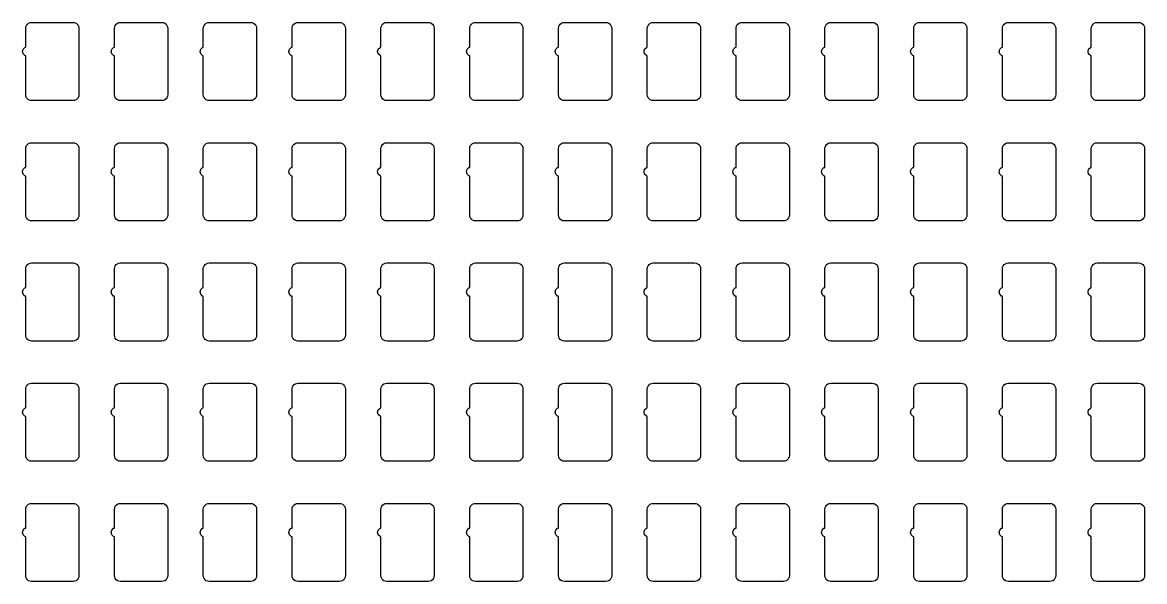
# Model space of a CAD drawing. Extents: x 11 to 212, y 11 to 212.
# Drawn here: x 143.25 to 165.55, y 61.46 to 72.57 of the extents above; entities that cross this region are included whole.
import ezdxf

# ---------------------------------------------------------------- set-up
doc = ezdxf.new("R2010")
doc.units = 0
doc.layers.add('C2', color=7, linetype='continuous')

msp = doc.modelspace()

# ---------------------------------------------------------------- linework, layer by layer
at = {"layer": 'C2'}
for points in [[(144.259, 72.571), (144.289, 72.567), (144.318, 72.555), (144.342, 72.536), (144.361, 72.512), (144.372, 72.483), (144.376, 72.453), (144.376, 71.135), (144.372, 71.105), (144.361, 71.076), (144.342, 71.052), (144.318, 71.033), (144.289, 71.022), (144.259, 71.018), (143.435, 71.018), (143.405, 71.022), (143.376, 71.033), (143.352, 71.052), (143.333, 71.076), (143.322, 71.105), (143.318, 71.135), (143.318, 71.908), (143.3, 71.913), (143.266, 71.947), (143.253, 71.994), (143.266, 72.041), (143.3, 72.076), (143.318, 72.08), (143.318, 72.453), (143.322, 72.483), (143.333, 72.512), (143.352, 72.536), (143.376, 72.555), (143.405, 72.567), (143.435, 72.571)], [(146.024, 72.571), (146.054, 72.567), (146.082, 72.555), (146.107, 72.536), (146.125, 72.512), (146.137, 72.483), (146.141, 72.453), (146.141, 71.135), (146.137, 71.105), (146.125, 71.076), (146.107, 71.052), (146.082, 71.033), (146.054, 71.022), (146.024, 71.018), (145.2, 71.018), (145.17, 71.022), (145.141, 71.033), (145.117, 71.052), (145.098, 71.076), (145.086, 71.105), (145.082, 71.135), (145.082, 71.908), (145.065, 71.913), (145.03, 71.947), (145.018, 71.994), (145.03, 72.041), (145.065, 72.076), (145.082, 72.08), (145.082, 72.453), (145.086, 72.483), (145.098, 72.512), (145.117, 72.536), (145.141, 72.555), (145.17, 72.567), (145.2, 72.571)], [(147.788, 72.571), (147.819, 72.567), (147.847, 72.555), (147.871, 72.536), (147.89, 72.512), (147.902, 72.483), (147.906, 72.453), (147.906, 71.135), (147.902, 71.105), (147.89, 71.076), (147.871, 71.052), (147.847, 71.033), (147.819, 71.022), (147.788, 71.018), (146.965, 71.018), (146.934, 71.022), (146.906, 71.033), (146.882, 71.052), (146.863, 71.076), (146.851, 71.105), (146.847, 71.135), (146.847, 71.908), (146.829, 71.913), (146.795, 71.947), (146.782, 71.994), (146.795, 72.041), (146.829, 72.076), (146.847, 72.08), (146.847, 72.453), (146.851, 72.483), (146.863, 72.512), (146.882, 72.536), (146.906, 72.555), (146.934, 72.567), (146.965, 72.571)], [(149.553, 72.571), (149.583, 72.567), (149.612, 72.555), (149.636, 72.536), (149.655, 72.512), (149.667, 72.483), (149.671, 72.453), (149.671, 71.135), (149.667, 71.105), (149.655, 71.076), (149.636, 71.052), (149.612, 71.033), (149.583, 71.022), (149.553, 71.018), (148.729, 71.018), (148.699, 71.022), (148.671, 71.033), (148.646, 71.052), (148.628, 71.076), (148.616, 71.105), (148.612, 71.135), (148.612, 71.908), (148.594, 71.913), (148.56, 71.947), (148.547, 71.994), (148.56, 72.041), (148.594, 72.076), (148.612, 72.08), (148.612, 72.453), (148.616, 72.483), (148.628, 72.512), (148.646, 72.536), (148.671, 72.555), (148.699, 72.567), (148.729, 72.571)], [(151.318, 72.571), (151.348, 72.567), (151.376, 72.555), (151.401, 72.536), (151.42, 72.512), (151.431, 72.483), (151.435, 72.453), (151.435, 71.135), (151.431, 71.105), (151.42, 71.076), (151.401, 71.052), (151.376, 71.033), (151.348, 71.022), (151.318, 71.018), (150.494, 71.018), (150.464, 71.022), (150.435, 71.033), (150.411, 71.052), (150.392, 71.076), (150.38, 71.105), (150.376, 71.135), (150.376, 71.908), (150.359, 71.913), (150.324, 71.947), (150.312, 71.994), (150.324, 72.041), (150.359, 72.076), (150.376, 72.08), (150.376, 72.453), (150.38, 72.483), (150.392, 72.512), (150.411, 72.536), (150.435, 72.555), (150.464, 72.567), (150.494, 72.571)], [(153.082, 72.571), (153.113, 72.567), (153.141, 72.555), (153.166, 72.536), (153.184, 72.512), (153.196, 72.483), (153.2, 72.453), (153.2, 71.135), (153.196, 71.105), (153.184, 71.076), (153.166, 71.052), (153.141, 71.033), (153.113, 71.022), (153.082, 71.018), (152.259, 71.018), (152.228, 71.022), (152.2, 71.033), (152.176, 71.052), (152.157, 71.076), (152.145, 71.105), (152.141, 71.135), (152.141, 71.908), (152.124, 71.913), (152.089, 71.947), (152.076, 71.994), (152.089, 72.041), (152.124, 72.076), (152.141, 72.08), (152.141, 72.453), (152.145, 72.483), (152.157, 72.512), (152.176, 72.536), (152.2, 72.555), (152.228, 72.567), (152.259, 72.571)], [(154.847, 72.571), (154.878, 72.567), (154.906, 72.555), (154.93, 72.536), (154.949, 72.512), (154.961, 72.483), (154.965, 72.453), (154.965, 71.135), (154.961, 71.105), (154.949, 71.076), (154.93, 71.052), (154.906, 71.033), (154.878, 71.022), (154.847, 71.018), (154.024, 71.018), (153.993, 71.022), (153.965, 71.033), (153.94, 71.052), (153.922, 71.076), (153.91, 71.105), (153.906, 71.135), (153.906, 71.908), (153.888, 71.913), (153.854, 71.947), (153.841, 71.994), (153.854, 72.041), (153.888, 72.076), (153.906, 72.08), (153.906, 72.453), (153.91, 72.483), (153.922, 72.512), (153.94, 72.536), (153.965, 72.555), (153.993, 72.567), (154.024, 72.571)], [(156.612, 72.571), (156.642, 72.567), (156.671, 72.555), (156.695, 72.536), (156.714, 72.512), (156.725, 72.483), (156.729, 72.453), (156.729, 71.135), (156.725, 71.105), (156.714, 71.076), (156.695, 71.052), (156.671, 71.033), (156.642, 71.022), (156.612, 71.018), (155.788, 71.018), (155.758, 71.022), (155.729, 71.033), (155.705, 71.052), (155.686, 71.076), (155.675, 71.105), (155.671, 71.135), (155.671, 71.908), (155.653, 71.913), (155.618, 71.947), (155.606, 71.994), (155.618, 72.041), (155.653, 72.076), (155.671, 72.08), (155.671, 72.453), (155.675, 72.483), (155.686, 72.512), (155.705, 72.536), (155.729, 72.555), (155.758, 72.567), (155.788, 72.571)], [(158.376, 72.571), (158.407, 72.567), (158.435, 72.555), (158.46, 72.536), (158.478, 72.512), (158.49, 72.483), (158.494, 72.453), (158.494, 71.135), (158.49, 71.105), (158.478, 71.076), (158.46, 71.052), (158.435, 71.033), (158.407, 71.022), (158.376, 71.018), (157.553, 71.018), (157.522, 71.022), (157.494, 71.033), (157.47, 71.052), (157.451, 71.076), (157.439, 71.105), (157.435, 71.135), (157.435, 71.908), (157.418, 71.913), (157.383, 71.947), (157.371, 71.994), (157.383, 72.041), (157.418, 72.076), (157.435, 72.08), (157.435, 72.453), (157.439, 72.483), (157.451, 72.512), (157.47, 72.536), (157.494, 72.555), (157.522, 72.567), (157.553, 72.571)], [(160.141, 72.571), (160.172, 72.567), (160.2, 72.555), (160.224, 72.536), (160.243, 72.512), (160.255, 72.483), (160.259, 72.453), (160.259, 71.135), (160.255, 71.105), (160.243, 71.076), (160.224, 71.052), (160.2, 71.033), (160.172, 71.022), (160.141, 71.018), (159.318, 71.018), (159.287, 71.022), (159.259, 71.033), (159.234, 71.052), (159.216, 71.076), (159.204, 71.105), (159.2, 71.135), (159.2, 71.908), (159.182, 71.913), (159.148, 71.947), (159.135, 71.994), (159.148, 72.041), (159.182, 72.076), (159.2, 72.08), (159.2, 72.453), (159.204, 72.483), (159.216, 72.512), (159.234, 72.536), (159.259, 72.555), (159.287, 72.567), (159.318, 72.571)], [(161.906, 72.571), (161.936, 72.567), (161.965, 72.555), (161.989, 72.536), (162.008, 72.512), (162.02, 72.483), (162.024, 72.453), (162.024, 71.135), (162.02, 71.105), (162.008, 71.076), (161.989, 71.052), (161.965, 71.033), (161.936, 71.022), (161.906, 71.018), (161.082, 71.018), (161.052, 71.022), (161.024, 71.033), (160.999, 71.052), (160.98, 71.076), (160.969, 71.105), (160.965, 71.135), (160.965, 71.908), (160.947, 71.913), (160.913, 71.947), (160.9, 71.994), (160.913, 72.041), (160.947, 72.076), (160.965, 72.08), (160.965, 72.453), (160.969, 72.483), (160.98, 72.512), (160.999, 72.536), (161.024, 72.555), (161.052, 72.567), (161.082, 72.571)], [(163.671, 72.571), (163.701, 72.567), (163.729, 72.555), (163.754, 72.536), (163.772, 72.512), (163.784, 72.483), (163.788, 72.453), (163.788, 71.135), (163.784, 71.105), (163.772, 71.076), (163.754, 71.052), (163.729, 71.033), (163.701, 71.022), (163.671, 71.018), (162.847, 71.018), (162.817, 71.022), (162.788, 71.033), (162.764, 71.052), (162.745, 71.076), (162.733, 71.105), (162.729, 71.135), (162.729, 71.908), (162.712, 71.913), (162.677, 71.947), (162.665, 71.994), (162.677, 72.041), (162.712, 72.076), (162.729, 72.08), (162.729, 72.453), (162.733, 72.483), (162.745, 72.512), (162.764, 72.536), (162.788, 72.555), (162.817, 72.567), (162.847, 72.571)], [(165.435, 72.571), (165.466, 72.567), (165.494, 72.555), (165.518, 72.536), (165.537, 72.512), (165.549, 72.483), (165.553, 72.453), (165.553, 71.135), (165.549, 71.105), (165.537, 71.076), (165.518, 71.052), (165.494, 71.033), (165.466, 71.022), (165.435, 71.018), (164.612, 71.018), (164.581, 71.022), (164.553, 71.033), (164.529, 71.052), (164.51, 71.076), (164.498, 71.105), (164.494, 71.135), (164.494, 71.908), (164.476, 71.913), (164.442, 71.947), (164.429, 71.994), (164.442, 72.041), (164.476, 72.076), (164.494, 72.08), (164.494, 72.453), (164.498, 72.483), (164.51, 72.512), (164.529, 72.536), (164.553, 72.555), (164.581, 72.567), (164.612, 72.571)], [(144.259, 70.182), (144.289, 70.178), (144.318, 70.167), (144.342, 70.148), (144.361, 70.124), (144.372, 70.095), (144.376, 70.065), (144.376, 68.747), (144.372, 68.717), (144.361, 68.688), (144.342, 68.664), (144.318, 68.645), (144.289, 68.633), (144.259, 68.629), (143.435, 68.629), (143.405, 68.633), (143.376, 68.645), (143.352, 68.664), (143.333, 68.688), (143.322, 68.717), (143.318, 68.747), (143.318, 69.52), (143.3, 69.524), (143.266, 69.559), (143.253, 69.606), (143.266, 69.653), (143.3, 69.687), (143.318, 69.692), (143.318, 70.065), (143.322, 70.095), (143.333, 70.124), (143.352, 70.148), (143.376, 70.167), (143.405, 70.178), (143.435, 70.182)], [(146.024, 70.182), (146.054, 70.178), (146.082, 70.167), (146.107, 70.148), (146.125, 70.124), (146.137, 70.095), (146.141, 70.065), (146.141, 68.747), (146.137, 68.717), (146.125, 68.688), (146.107, 68.664), (146.082, 68.645), (146.054, 68.633), (146.024, 68.629), (145.2, 68.629), (145.17, 68.633), (145.141, 68.645), (145.117, 68.664), (145.098, 68.688), (145.086, 68.717), (145.082, 68.747), (145.082, 69.52), (145.065, 69.524), (145.03, 69.559), (145.018, 69.606), (145.03, 69.653), (145.065, 69.687), (145.082, 69.692), (145.082, 70.065), (145.086, 70.095), (145.098, 70.124), (145.117, 70.148), (145.141, 70.167), (145.17, 70.178), (145.2, 70.182)], [(147.788, 70.182), (147.819, 70.178), (147.847, 70.167), (147.871, 70.148), (147.89, 70.124), (147.902, 70.095), (147.906, 70.065), (147.906, 68.747), (147.902, 68.717), (147.89, 68.688), (147.871, 68.664), (147.847, 68.645), (147.819, 68.633), (147.788, 68.629), (146.965, 68.629), (146.934, 68.633), (146.906, 68.645), (146.882, 68.664), (146.863, 68.688), (146.851, 68.717), (146.847, 68.747), (146.847, 69.52), (146.829, 69.524), (146.795, 69.559), (146.782, 69.606), (146.795, 69.653), (146.829, 69.687), (146.847, 69.692), (146.847, 70.065), (146.851, 70.095), (146.863, 70.124), (146.882, 70.148), (146.906, 70.167), (146.934, 70.178), (146.965, 70.182)], [(149.553, 70.182), (149.583, 70.178), (149.612, 70.167), (149.636, 70.148), (149.655, 70.124), (149.667, 70.095), (149.671, 70.065), (149.671, 68.747), (149.667, 68.717), (149.655, 68.688), (149.636, 68.664), (149.612, 68.645), (149.583, 68.633), (149.553, 68.629), (148.729, 68.629), (148.699, 68.633), (148.671, 68.645), (148.646, 68.664), (148.628, 68.688), (148.616, 68.717), (148.612, 68.747), (148.612, 69.52), (148.594, 69.524), (148.56, 69.559), (148.547, 69.606), (148.56, 69.653), (148.594, 69.687), (148.612, 69.692), (148.612, 70.065), (148.616, 70.095), (148.628, 70.124), (148.646, 70.148), (148.671, 70.167), (148.699, 70.178), (148.729, 70.182)], [(151.318, 70.182), (151.348, 70.178), (151.376, 70.167), (151.401, 70.148), (151.42, 70.124), (151.431, 70.095), (151.435, 70.065), (151.435, 68.747), (151.431, 68.717), (151.42, 68.688), (151.401, 68.664), (151.376, 68.645), (151.348, 68.633), (151.318, 68.629), (150.494, 68.629), (150.464, 68.633), (150.435, 68.645), (150.411, 68.664), (150.392, 68.688), (150.38, 68.717), (150.376, 68.747), (150.376, 69.52), (150.359, 69.524), (150.324, 69.559), (150.312, 69.606), (150.324, 69.653), (150.359, 69.687), (150.376, 69.692), (150.376, 70.065), (150.38, 70.095), (150.392, 70.124), (150.411, 70.148), (150.435, 70.167), (150.464, 70.178), (150.494, 70.182)], [(153.082, 70.182), (153.113, 70.178), (153.141, 70.167), (153.166, 70.148), (153.184, 70.124), (153.196, 70.095), (153.2, 70.065), (153.2, 68.747), (153.196, 68.717), (153.184, 68.688), (153.166, 68.664), (153.141, 68.645), (153.113, 68.633), (153.082, 68.629), (152.259, 68.629), (152.228, 68.633), (152.2, 68.645), (152.176, 68.664), (152.157, 68.688), (152.145, 68.717), (152.141, 68.747), (152.141, 69.52), (152.124, 69.524), (152.089, 69.559), (152.076, 69.606), (152.089, 69.653), (152.124, 69.687), (152.141, 69.692), (152.141, 70.065), (152.145, 70.095), (152.157, 70.124), (152.176, 70.148), (152.2, 70.167), (152.228, 70.178), (152.259, 70.182)], [(154.847, 70.182), (154.878, 70.178), (154.906, 70.167), (154.93, 70.148), (154.949, 70.124), (154.961, 70.095), (154.965, 70.065), (154.965, 68.747), (154.961, 68.717), (154.949, 68.688), (154.93, 68.664), (154.906, 68.645), (154.878, 68.633), (154.847, 68.629), (154.024, 68.629), (153.993, 68.633), (153.965, 68.645), (153.94, 68.664), (153.922, 68.688), (153.91, 68.717), (153.906, 68.747), (153.906, 69.52), (153.888, 69.524), (153.854, 69.559), (153.841, 69.606), (153.854, 69.653), (153.888, 69.687), (153.906, 69.692), (153.906, 70.065), (153.91, 70.095), (153.922, 70.124), (153.94, 70.148), (153.965, 70.167), (153.993, 70.178), (154.024, 70.182)], [(156.612, 70.182), (156.642, 70.178), (156.671, 70.167), (156.695, 70.148), (156.714, 70.124), (156.725, 70.095), (156.729, 70.065), (156.729, 68.747), (156.725, 68.717), (156.714, 68.688), (156.695, 68.664), (156.671, 68.645), (156.642, 68.633), (156.612, 68.629), (155.788, 68.629), (155.758, 68.633), (155.729, 68.645), (155.705, 68.664), (155.686, 68.688), (155.675, 68.717), (155.671, 68.747), (155.671, 69.52), (155.653, 69.524), (155.618, 69.559), (155.606, 69.606), (155.618, 69.653), (155.653, 69.687), (155.671, 69.692), (155.671, 70.065), (155.675, 70.095), (155.686, 70.124), (155.705, 70.148), (155.729, 70.167), (155.758, 70.178), (155.788, 70.182)], [(158.376, 70.182), (158.407, 70.178), (158.435, 70.167), (158.46, 70.148), (158.478, 70.124), (158.49, 70.095), (158.494, 70.065), (158.494, 68.747), (158.49, 68.717), (158.478, 68.688), (158.46, 68.664), (158.435, 68.645), (158.407, 68.633), (158.376, 68.629), (157.553, 68.629), (157.522, 68.633), (157.494, 68.645), (157.47, 68.664), (157.451, 68.688), (157.439, 68.717), (157.435, 68.747), (157.435, 69.52), (157.418, 69.524), (157.383, 69.559), (157.371, 69.606), (157.383, 69.653), (157.418, 69.687), (157.435, 69.692), (157.435, 70.065), (157.439, 70.095), (157.451, 70.124), (157.47, 70.148), (157.494, 70.167), (157.522, 70.178), (157.553, 70.182)], [(160.141, 70.182), (160.172, 70.178), (160.2, 70.167), (160.224, 70.148), (160.243, 70.124), (160.255, 70.095), (160.259, 70.065), (160.259, 68.747), (160.255, 68.717), (160.243, 68.688), (160.224, 68.664), (160.2, 68.645), (160.172, 68.633), (160.141, 68.629), (159.318, 68.629), (159.287, 68.633), (159.259, 68.645), (159.234, 68.664), (159.216, 68.688), (159.204, 68.717), (159.2, 68.747), (159.2, 69.52), (159.182, 69.524), (159.148, 69.559), (159.135, 69.606), (159.148, 69.653), (159.182, 69.687), (159.2, 69.692), (159.2, 70.065), (159.204, 70.095), (159.216, 70.124), (159.234, 70.148), (159.259, 70.167), (159.287, 70.178), (159.318, 70.182)], [(161.906, 70.182), (161.936, 70.178), (161.965, 70.167), (161.989, 70.148), (162.008, 70.124), (162.02, 70.095), (162.024, 70.065), (162.024, 68.747), (162.02, 68.717), (162.008, 68.688), (161.989, 68.664), (161.965, 68.645), (161.936, 68.633), (161.906, 68.629), (161.082, 68.629), (161.052, 68.633), (161.024, 68.645), (160.999, 68.664), (160.98, 68.688), (160.969, 68.717), (160.965, 68.747), (160.965, 69.52), (160.947, 69.524), (160.913, 69.559), (160.9, 69.606), (160.913, 69.653), (160.947, 69.687), (160.965, 69.692), (160.965, 70.065), (160.969, 70.095), (160.98, 70.124), (160.999, 70.148), (161.024, 70.167), (161.052, 70.178), (161.082, 70.182)], [(163.671, 70.182), (163.701, 70.178), (163.729, 70.167), (163.754, 70.148), (163.772, 70.124), (163.784, 70.095), (163.788, 70.065), (163.788, 68.747), (163.784, 68.717), (163.772, 68.688), (163.754, 68.664), (163.729, 68.645), (163.701, 68.633), (163.671, 68.629), (162.847, 68.629), (162.817, 68.633), (162.788, 68.645), (162.764, 68.664), (162.745, 68.688), (162.733, 68.717), (162.729, 68.747), (162.729, 69.52), (162.712, 69.524), (162.677, 69.559), (162.665, 69.606), (162.677, 69.653), (162.712, 69.687), (162.729, 69.692), (162.729, 70.065), (162.733, 70.095), (162.745, 70.124), (162.764, 70.148), (162.788, 70.167), (162.817, 70.178), (162.847, 70.182)], [(165.435, 70.182), (165.466, 70.178), (165.494, 70.167), (165.518, 70.148), (165.537, 70.124), (165.549, 70.095), (165.553, 70.065), (165.553, 68.747), (165.549, 68.717), (165.537, 68.688), (165.518, 68.664), (165.494, 68.645), (165.466, 68.633), (165.435, 68.629), (164.612, 68.629), (164.581, 68.633), (164.553, 68.645), (164.529, 68.664), (164.51, 68.688), (164.498, 68.717), (164.494, 68.747), (164.494, 69.52), (164.476, 69.524), (164.442, 69.559), (164.429, 69.606), (164.442, 69.653), (164.476, 69.687), (164.494, 69.692), (164.494, 70.065), (164.498, 70.095), (164.51, 70.124), (164.529, 70.148), (164.553, 70.167), (164.581, 70.178), (164.612, 70.182)], [(144.259, 67.794), (144.289, 67.79), (144.318, 67.778), (144.342, 67.76), (144.361, 67.735), (144.372, 67.707), (144.376, 67.676), (144.376, 66.359), (144.372, 66.328), (144.361, 66.3), (144.342, 66.276), (144.318, 66.257), (144.289, 66.245), (144.259, 66.241), (143.435, 66.241), (143.405, 66.245), (143.376, 66.257), (143.352, 66.276), (143.333, 66.3), (143.322, 66.328), (143.318, 66.359), (143.318, 67.131), (143.3, 67.136), (143.266, 67.171), (143.253, 67.218), (143.266, 67.265), (143.3, 67.299), (143.318, 67.304), (143.318, 67.676), (143.322, 67.707), (143.333, 67.735), (143.352, 67.76), (143.376, 67.778), (143.405, 67.79), (143.435, 67.794)], [(146.024, 67.794), (146.054, 67.79), (146.082, 67.778), (146.107, 67.76), (146.125, 67.735), (146.137, 67.707), (146.141, 67.676), (146.141, 66.359), (146.137, 66.328), (146.125, 66.3), (146.107, 66.276), (146.082, 66.257), (146.054, 66.245), (146.024, 66.241), (145.2, 66.241), (145.17, 66.245), (145.141, 66.257), (145.117, 66.276), (145.098, 66.3), (145.086, 66.328), (145.082, 66.359), (145.082, 67.131), (145.065, 67.136), (145.03, 67.171), (145.018, 67.218), (145.03, 67.265), (145.065, 67.299), (145.082, 67.304), (145.082, 67.676), (145.086, 67.707), (145.098, 67.735), (145.117, 67.76), (145.141, 67.778), (145.17, 67.79), (145.2, 67.794)], [(147.788, 67.794), (147.819, 67.79), (147.847, 67.778), (147.871, 67.76), (147.89, 67.735), (147.902, 67.707), (147.906, 67.676), (147.906, 66.359), (147.902, 66.328), (147.89, 66.3), (147.871, 66.276), (147.847, 66.257), (147.819, 66.245), (147.788, 66.241), (146.965, 66.241), (146.934, 66.245), (146.906, 66.257), (146.882, 66.276), (146.863, 66.3), (146.851, 66.328), (146.847, 66.359), (146.847, 67.131), (146.829, 67.136), (146.795, 67.171), (146.782, 67.218), (146.795, 67.265), (146.829, 67.299), (146.847, 67.304), (146.847, 67.676), (146.851, 67.707), (146.863, 67.735), (146.882, 67.76), (146.906, 67.778), (146.934, 67.79), (146.965, 67.794)], [(149.553, 67.794), (149.583, 67.79), (149.612, 67.778), (149.636, 67.76), (149.655, 67.735), (149.667, 67.707), (149.671, 67.676), (149.671, 66.359), (149.667, 66.328), (149.655, 66.3), (149.636, 66.276), (149.612, 66.257), (149.583, 66.245), (149.553, 66.241), (148.729, 66.241), (148.699, 66.245), (148.671, 66.257), (148.646, 66.276), (148.628, 66.3), (148.616, 66.328), (148.612, 66.359), (148.612, 67.131), (148.594, 67.136), (148.56, 67.171), (148.547, 67.218), (148.56, 67.265), (148.594, 67.299), (148.612, 67.304), (148.612, 67.676), (148.616, 67.707), (148.628, 67.735), (148.646, 67.76), (148.671, 67.778), (148.699, 67.79), (148.729, 67.794)], [(151.318, 67.794), (151.348, 67.79), (151.376, 67.778), (151.401, 67.76), (151.42, 67.735), (151.431, 67.707), (151.435, 67.676), (151.435, 66.359), (151.431, 66.328), (151.42, 66.3), (151.401, 66.276), (151.376, 66.257), (151.348, 66.245), (151.318, 66.241), (150.494, 66.241), (150.464, 66.245), (150.435, 66.257), (150.411, 66.276), (150.392, 66.3), (150.38, 66.328), (150.376, 66.359), (150.376, 67.131), (150.359, 67.136), (150.324, 67.171), (150.312, 67.218), (150.324, 67.265), (150.359, 67.299), (150.376, 67.304), (150.376, 67.676), (150.38, 67.707), (150.392, 67.735), (150.411, 67.76), (150.435, 67.778), (150.464, 67.79), (150.494, 67.794)], [(153.082, 67.794), (153.113, 67.79), (153.141, 67.778), (153.166, 67.76), (153.184, 67.735), (153.196, 67.707), (153.2, 67.676), (153.2, 66.359), (153.196, 66.328), (153.184, 66.3), (153.166, 66.276), (153.141, 66.257), (153.113, 66.245), (153.082, 66.241), (152.259, 66.241), (152.228, 66.245), (152.2, 66.257), (152.176, 66.276), (152.157, 66.3), (152.145, 66.328), (152.141, 66.359), (152.141, 67.131), (152.124, 67.136), (152.089, 67.171), (152.076, 67.218), (152.089, 67.265), (152.124, 67.299), (152.141, 67.304), (152.141, 67.676), (152.145, 67.707), (152.157, 67.735), (152.176, 67.76), (152.2, 67.778), (152.228, 67.79), (152.259, 67.794)], [(154.847, 67.794), (154.878, 67.79), (154.906, 67.778), (154.93, 67.76), (154.949, 67.735), (154.961, 67.707), (154.965, 67.676), (154.965, 66.359), (154.961, 66.328), (154.949, 66.3), (154.93, 66.276), (154.906, 66.257), (154.878, 66.245), (154.847, 66.241), (154.024, 66.241), (153.993, 66.245), (153.965, 66.257), (153.94, 66.276), (153.922, 66.3), (153.91, 66.328), (153.906, 66.359), (153.906, 67.131), (153.888, 67.136), (153.854, 67.171), (153.841, 67.218), (153.854, 67.265), (153.888, 67.299), (153.906, 67.304), (153.906, 67.676), (153.91, 67.707), (153.922, 67.735), (153.94, 67.76), (153.965, 67.778), (153.993, 67.79), (154.024, 67.794)], [(156.612, 67.794), (156.642, 67.79), (156.671, 67.778), (156.695, 67.76), (156.714, 67.735), (156.725, 67.707), (156.729, 67.676), (156.729, 66.359), (156.725, 66.328), (156.714, 66.3), (156.695, 66.276), (156.671, 66.257), (156.642, 66.245), (156.612, 66.241), (155.788, 66.241), (155.758, 66.245), (155.729, 66.257), (155.705, 66.276), (155.686, 66.3), (155.675, 66.328), (155.671, 66.359), (155.671, 67.131), (155.653, 67.136), (155.618, 67.171), (155.606, 67.218), (155.618, 67.265), (155.653, 67.299), (155.671, 67.304), (155.671, 67.676), (155.675, 67.707), (155.686, 67.735), (155.705, 67.76), (155.729, 67.778), (155.758, 67.79), (155.788, 67.794)], [(158.376, 67.794), (158.407, 67.79), (158.435, 67.778), (158.46, 67.76), (158.478, 67.735), (158.49, 67.707), (158.494, 67.676), (158.494, 66.359), (158.49, 66.328), (158.478, 66.3), (158.46, 66.276), (158.435, 66.257), (158.407, 66.245), (158.376, 66.241), (157.553, 66.241), (157.522, 66.245), (157.494, 66.257), (157.47, 66.276), (157.451, 66.3), (157.439, 66.328), (157.435, 66.359), (157.435, 67.131), (157.418, 67.136), (157.383, 67.171), (157.371, 67.218), (157.383, 67.265), (157.418, 67.299), (157.435, 67.304), (157.435, 67.676), (157.439, 67.707), (157.451, 67.735), (157.47, 67.76), (157.494, 67.778), (157.522, 67.79), (157.553, 67.794)], [(160.141, 67.794), (160.172, 67.79), (160.2, 67.778), (160.224, 67.76), (160.243, 67.735), (160.255, 67.707), (160.259, 67.676), (160.259, 66.359), (160.255, 66.328), (160.243, 66.3), (160.224, 66.276), (160.2, 66.257), (160.172, 66.245), (160.141, 66.241), (159.318, 66.241), (159.287, 66.245), (159.259, 66.257), (159.234, 66.276), (159.216, 66.3), (159.204, 66.328), (159.2, 66.359), (159.2, 67.131), (159.182, 67.136), (159.148, 67.171), (159.135, 67.218), (159.148, 67.265), (159.182, 67.299), (159.2, 67.304), (159.2, 67.676), (159.204, 67.707), (159.216, 67.735), (159.234, 67.76), (159.259, 67.778), (159.287, 67.79), (159.318, 67.794)], [(161.906, 67.794), (161.936, 67.79), (161.965, 67.778), (161.989, 67.76), (162.008, 67.735), (162.02, 67.707), (162.024, 67.676), (162.024, 66.359), (162.02, 66.328), (162.008, 66.3), (161.989, 66.276), (161.965, 66.257), (161.936, 66.245), (161.906, 66.241), (161.082, 66.241), (161.052, 66.245), (161.024, 66.257), (160.999, 66.276), (160.98, 66.3), (160.969, 66.328), (160.965, 66.359), (160.965, 67.131), (160.947, 67.136), (160.913, 67.171), (160.9, 67.218), (160.913, 67.265), (160.947, 67.299), (160.965, 67.304), (160.965, 67.676), (160.969, 67.707), (160.98, 67.735), (160.999, 67.76), (161.024, 67.778), (161.052, 67.79), (161.082, 67.794)], [(163.671, 67.794), (163.701, 67.79), (163.729, 67.778), (163.754, 67.76), (163.772, 67.735), (163.784, 67.707), (163.788, 67.676), (163.788, 66.359), (163.784, 66.328), (163.772, 66.3), (163.754, 66.276), (163.729, 66.257), (163.701, 66.245), (163.671, 66.241), (162.847, 66.241), (162.817, 66.245), (162.788, 66.257), (162.764, 66.276), (162.745, 66.3), (162.733, 66.328), (162.729, 66.359), (162.729, 67.131), (162.712, 67.136), (162.677, 67.171), (162.665, 67.218), (162.677, 67.265), (162.712, 67.299), (162.729, 67.304), (162.729, 67.676), (162.733, 67.707), (162.745, 67.735), (162.764, 67.76), (162.788, 67.778), (162.817, 67.79), (162.847, 67.794)], [(165.435, 67.794), (165.466, 67.79), (165.494, 67.778), (165.518, 67.76), (165.537, 67.735), (165.549, 67.707), (165.553, 67.676), (165.553, 66.359), (165.549, 66.328), (165.537, 66.3), (165.518, 66.276), (165.494, 66.257), (165.466, 66.245), (165.435, 66.241), (164.612, 66.241), (164.581, 66.245), (164.553, 66.257), (164.529, 66.276), (164.51, 66.3), (164.498, 66.328), (164.494, 66.359), (164.494, 67.131), (164.476, 67.136), (164.442, 67.171), (164.429, 67.218), (164.442, 67.265), (164.476, 67.299), (164.494, 67.304), (164.494, 67.676), (164.498, 67.707), (164.51, 67.735), (164.529, 67.76), (164.553, 67.778), (164.581, 67.79), (164.612, 67.794)], [(144.259, 65.406), (144.289, 65.402), (144.318, 65.39), (144.342, 65.371), (144.361, 65.347), (144.372, 65.319), (144.376, 65.288), (144.376, 63.971), (144.372, 63.94), (144.361, 63.912), (144.342, 63.887), (144.318, 63.869), (144.289, 63.857), (144.259, 63.853), (143.435, 63.853), (143.405, 63.857), (143.376, 63.869), (143.352, 63.887), (143.333, 63.912), (143.322, 63.94), (143.318, 63.971), (143.318, 64.743), (143.3, 64.748), (143.266, 64.782), (143.253, 64.829), (143.266, 64.876), (143.3, 64.911), (143.318, 64.916), (143.318, 65.288), (143.322, 65.319), (143.333, 65.347), (143.352, 65.371), (143.376, 65.39), (143.405, 65.402), (143.435, 65.406)], [(146.024, 65.406), (146.054, 65.402), (146.082, 65.39), (146.107, 65.371), (146.125, 65.347), (146.137, 65.319), (146.141, 65.288), (146.141, 63.971), (146.137, 63.94), (146.125, 63.912), (146.107, 63.887), (146.082, 63.869), (146.054, 63.857), (146.024, 63.853), (145.2, 63.853), (145.17, 63.857), (145.141, 63.869), (145.117, 63.887), (145.098, 63.912), (145.086, 63.94), (145.082, 63.971), (145.082, 64.743), (145.065, 64.748), (145.03, 64.782), (145.018, 64.829), (145.03, 64.876), (145.065, 64.911), (145.082, 64.916), (145.082, 65.288), (145.086, 65.319), (145.098, 65.347), (145.117, 65.371), (145.141, 65.39), (145.17, 65.402), (145.2, 65.406)], [(147.788, 65.406), (147.819, 65.402), (147.847, 65.39), (147.871, 65.371), (147.89, 65.347), (147.902, 65.319), (147.906, 65.288), (147.906, 63.971), (147.902, 63.94), (147.89, 63.912), (147.871, 63.887), (147.847, 63.869), (147.819, 63.857), (147.788, 63.853), (146.965, 63.853), (146.934, 63.857), (146.906, 63.869), (146.882, 63.887), (146.863, 63.912), (146.851, 63.94), (146.847, 63.971), (146.847, 64.743), (146.829, 64.748), (146.795, 64.782), (146.782, 64.829), (146.795, 64.876), (146.829, 64.911), (146.847, 64.916), (146.847, 65.288), (146.851, 65.319), (146.863, 65.347), (146.882, 65.371), (146.906, 65.39), (146.934, 65.402), (146.965, 65.406)], [(149.553, 65.406), (149.583, 65.402), (149.612, 65.39), (149.636, 65.371), (149.655, 65.347), (149.667, 65.319), (149.671, 65.288), (149.671, 63.971), (149.667, 63.94), (149.655, 63.912), (149.636, 63.887), (149.612, 63.869), (149.583, 63.857), (149.553, 63.853), (148.729, 63.853), (148.699, 63.857), (148.671, 63.869), (148.646, 63.887), (148.628, 63.912), (148.616, 63.94), (148.612, 63.971), (148.612, 64.743), (148.594, 64.748), (148.56, 64.782), (148.547, 64.829), (148.56, 64.876), (148.594, 64.911), (148.612, 64.916), (148.612, 65.288), (148.616, 65.319), (148.628, 65.347), (148.646, 65.371), (148.671, 65.39), (148.699, 65.402), (148.729, 65.406)], [(151.318, 65.406), (151.348, 65.402), (151.376, 65.39), (151.401, 65.371), (151.42, 65.347), (151.431, 65.319), (151.435, 65.288), (151.435, 63.971), (151.431, 63.94), (151.42, 63.912), (151.401, 63.887), (151.376, 63.869), (151.348, 63.857), (151.318, 63.853), (150.494, 63.853), (150.464, 63.857), (150.435, 63.869), (150.411, 63.887), (150.392, 63.912), (150.38, 63.94), (150.376, 63.971), (150.376, 64.743), (150.359, 64.748), (150.324, 64.782), (150.312, 64.829), (150.324, 64.876), (150.359, 64.911), (150.376, 64.916), (150.376, 65.288), (150.38, 65.319), (150.392, 65.347), (150.411, 65.371), (150.435, 65.39), (150.464, 65.402), (150.494, 65.406)], [(153.082, 65.406), (153.113, 65.402), (153.141, 65.39), (153.166, 65.371), (153.184, 65.347), (153.196, 65.319), (153.2, 65.288), (153.2, 63.971), (153.196, 63.94), (153.184, 63.912), (153.166, 63.887), (153.141, 63.869), (153.113, 63.857), (153.082, 63.853), (152.259, 63.853), (152.228, 63.857), (152.2, 63.869), (152.176, 63.887), (152.157, 63.912), (152.145, 63.94), (152.141, 63.971), (152.141, 64.743), (152.124, 64.748), (152.089, 64.782), (152.076, 64.829), (152.089, 64.876), (152.124, 64.911), (152.141, 64.916), (152.141, 65.288), (152.145, 65.319), (152.157, 65.347), (152.176, 65.371), (152.2, 65.39), (152.228, 65.402), (152.259, 65.406)], [(154.847, 65.406), (154.878, 65.402), (154.906, 65.39), (154.93, 65.371), (154.949, 65.347), (154.961, 65.319), (154.965, 65.288), (154.965, 63.971), (154.961, 63.94), (154.949, 63.912), (154.93, 63.887), (154.906, 63.869), (154.878, 63.857), (154.847, 63.853), (154.024, 63.853), (153.993, 63.857), (153.965, 63.869), (153.94, 63.887), (153.922, 63.912), (153.91, 63.94), (153.906, 63.971), (153.906, 64.743), (153.888, 64.748), (153.854, 64.782), (153.841, 64.829), (153.854, 64.876), (153.888, 64.911), (153.906, 64.916), (153.906, 65.288), (153.91, 65.319), (153.922, 65.347), (153.94, 65.371), (153.965, 65.39), (153.993, 65.402), (154.024, 65.406)], [(156.612, 65.406), (156.642, 65.402), (156.671, 65.39), (156.695, 65.371), (156.714, 65.347), (156.725, 65.319), (156.729, 65.288), (156.729, 63.971), (156.725, 63.94), (156.714, 63.912), (156.695, 63.887), (156.671, 63.869), (156.642, 63.857), (156.612, 63.853), (155.788, 63.853), (155.758, 63.857), (155.729, 63.869), (155.705, 63.887), (155.686, 63.912), (155.675, 63.94), (155.671, 63.971), (155.671, 64.743), (155.653, 64.748), (155.618, 64.782), (155.606, 64.829), (155.618, 64.876), (155.653, 64.911), (155.671, 64.916), (155.671, 65.288), (155.675, 65.319), (155.686, 65.347), (155.705, 65.371), (155.729, 65.39), (155.758, 65.402), (155.788, 65.406)], [(158.376, 65.406), (158.407, 65.402), (158.435, 65.39), (158.46, 65.371), (158.478, 65.347), (158.49, 65.319), (158.494, 65.288), (158.494, 63.971), (158.49, 63.94), (158.478, 63.912), (158.46, 63.887), (158.435, 63.869), (158.407, 63.857), (158.376, 63.853), (157.553, 63.853), (157.522, 63.857), (157.494, 63.869), (157.47, 63.887), (157.451, 63.912), (157.439, 63.94), (157.435, 63.971), (157.435, 64.743), (157.418, 64.748), (157.383, 64.782), (157.371, 64.829), (157.383, 64.876), (157.418, 64.911), (157.435, 64.916), (157.435, 65.288), (157.439, 65.319), (157.451, 65.347), (157.47, 65.371), (157.494, 65.39), (157.522, 65.402), (157.553, 65.406)], [(160.141, 65.406), (160.172, 65.402), (160.2, 65.39), (160.224, 65.371), (160.243, 65.347), (160.255, 65.319), (160.259, 65.288), (160.259, 63.971), (160.255, 63.94), (160.243, 63.912), (160.224, 63.887), (160.2, 63.869), (160.172, 63.857), (160.141, 63.853), (159.318, 63.853), (159.287, 63.857), (159.259, 63.869), (159.234, 63.887), (159.216, 63.912), (159.204, 63.94), (159.2, 63.971), (159.2, 64.743), (159.182, 64.748), (159.148, 64.782), (159.135, 64.829), (159.148, 64.876), (159.182, 64.911), (159.2, 64.916), (159.2, 65.288), (159.204, 65.319), (159.216, 65.347), (159.234, 65.371), (159.259, 65.39), (159.287, 65.402), (159.318, 65.406)], [(161.906, 65.406), (161.936, 65.402), (161.965, 65.39), (161.989, 65.371), (162.008, 65.347), (162.02, 65.319), (162.024, 65.288), (162.024, 63.971), (162.02, 63.94), (162.008, 63.912), (161.989, 63.887), (161.965, 63.869), (161.936, 63.857), (161.906, 63.853), (161.082, 63.853), (161.052, 63.857), (161.024, 63.869), (160.999, 63.887), (160.98, 63.912), (160.969, 63.94), (160.965, 63.971), (160.965, 64.743), (160.947, 64.748), (160.913, 64.782), (160.9, 64.829), (160.913, 64.876), (160.947, 64.911), (160.965, 64.916), (160.965, 65.288), (160.969, 65.319), (160.98, 65.347), (160.999, 65.371), (161.024, 65.39), (161.052, 65.402), (161.082, 65.406)], [(163.671, 65.406), (163.701, 65.402), (163.729, 65.39), (163.754, 65.371), (163.772, 65.347), (163.784, 65.319), (163.788, 65.288), (163.788, 63.971), (163.784, 63.94), (163.772, 63.912), (163.754, 63.887), (163.729, 63.869), (163.701, 63.857), (163.671, 63.853), (162.847, 63.853), (162.817, 63.857), (162.788, 63.869), (162.764, 63.887), (162.745, 63.912), (162.733, 63.94), (162.729, 63.971), (162.729, 64.743), (162.712, 64.748), (162.677, 64.782), (162.665, 64.829), (162.677, 64.876), (162.712, 64.911), (162.729, 64.916), (162.729, 65.288), (162.733, 65.319), (162.745, 65.347), (162.764, 65.371), (162.788, 65.39), (162.817, 65.402), (162.847, 65.406)], [(165.435, 65.406), (165.466, 65.402), (165.494, 65.39), (165.518, 65.371), (165.537, 65.347), (165.549, 65.319), (165.553, 65.288), (165.553, 63.971), (165.549, 63.94), (165.537, 63.912), (165.518, 63.887), (165.494, 63.869), (165.466, 63.857), (165.435, 63.853), (164.612, 63.853), (164.581, 63.857), (164.553, 63.869), (164.529, 63.887), (164.51, 63.912), (164.498, 63.94), (164.494, 63.971), (164.494, 64.743), (164.476, 64.748), (164.442, 64.782), (164.429, 64.829), (164.442, 64.876), (164.476, 64.911), (164.494, 64.916), (164.494, 65.288), (164.498, 65.319), (164.51, 65.347), (164.529, 65.371), (164.553, 65.39), (164.581, 65.402), (164.612, 65.406)], [(144.259, 63.018), (144.289, 63.014), (144.318, 63.002), (144.342, 62.983), (144.361, 62.959), (144.372, 62.93), (144.376, 62.9), (144.376, 61.582), (144.372, 61.552), (144.361, 61.524), (144.342, 61.499), (144.318, 61.48), (144.289, 61.469), (144.259, 61.465), (143.435, 61.465), (143.405, 61.469), (143.376, 61.48), (143.352, 61.499), (143.333, 61.524), (143.322, 61.552), (143.318, 61.582), (143.318, 62.355), (143.3, 62.36), (143.266, 62.394), (143.253, 62.441), (143.266, 62.488), (143.3, 62.523), (143.318, 62.527), (143.318, 62.9), (143.322, 62.93), (143.333, 62.959), (143.352, 62.983), (143.376, 63.002), (143.405, 63.014), (143.435, 63.018)], [(146.024, 63.018), (146.054, 63.014), (146.082, 63.002), (146.107, 62.983), (146.125, 62.959), (146.137, 62.93), (146.141, 62.9), (146.141, 61.582), (146.137, 61.552), (146.125, 61.524), (146.107, 61.499), (146.082, 61.48), (146.054, 61.469), (146.024, 61.465), (145.2, 61.465), (145.17, 61.469), (145.141, 61.48), (145.117, 61.499), (145.098, 61.524), (145.086, 61.552), (145.082, 61.582), (145.082, 62.355), (145.065, 62.36), (145.03, 62.394), (145.018, 62.441), (145.03, 62.488), (145.065, 62.523), (145.082, 62.527), (145.082, 62.9), (145.086, 62.93), (145.098, 62.959), (145.117, 62.983), (145.141, 63.002), (145.17, 63.014), (145.2, 63.018)], [(147.788, 63.018), (147.819, 63.014), (147.847, 63.002), (147.871, 62.983), (147.89, 62.959), (147.902, 62.93), (147.906, 62.9), (147.906, 61.582), (147.902, 61.552), (147.89, 61.524), (147.871, 61.499), (147.847, 61.48), (147.819, 61.469), (147.788, 61.465), (146.965, 61.465), (146.934, 61.469), (146.906, 61.48), (146.882, 61.499), (146.863, 61.524), (146.851, 61.552), (146.847, 61.582), (146.847, 62.355), (146.829, 62.36), (146.795, 62.394), (146.782, 62.441), (146.795, 62.488), (146.829, 62.523), (146.847, 62.527), (146.847, 62.9), (146.851, 62.93), (146.863, 62.959), (146.882, 62.983), (146.906, 63.002), (146.934, 63.014), (146.965, 63.018)], [(149.553, 63.018), (149.583, 63.014), (149.612, 63.002), (149.636, 62.983), (149.655, 62.959), (149.667, 62.93), (149.671, 62.9), (149.671, 61.582), (149.667, 61.552), (149.655, 61.524), (149.636, 61.499), (149.612, 61.48), (149.583, 61.469), (149.553, 61.465), (148.729, 61.465), (148.699, 61.469), (148.671, 61.48), (148.646, 61.499), (148.628, 61.524), (148.616, 61.552), (148.612, 61.582), (148.612, 62.355), (148.594, 62.36), (148.56, 62.394), (148.547, 62.441), (148.56, 62.488), (148.594, 62.523), (148.612, 62.527), (148.612, 62.9), (148.616, 62.93), (148.628, 62.959), (148.646, 62.983), (148.671, 63.002), (148.699, 63.014), (148.729, 63.018)], [(151.318, 63.018), (151.348, 63.014), (151.376, 63.002), (151.401, 62.983), (151.42, 62.959), (151.431, 62.93), (151.435, 62.9), (151.435, 61.582), (151.431, 61.552), (151.42, 61.524), (151.401, 61.499), (151.376, 61.48), (151.348, 61.469), (151.318, 61.465), (150.494, 61.465), (150.464, 61.469), (150.435, 61.48), (150.411, 61.499), (150.392, 61.524), (150.38, 61.552), (150.376, 61.582), (150.376, 62.355), (150.359, 62.36), (150.324, 62.394), (150.312, 62.441), (150.324, 62.488), (150.359, 62.523), (150.376, 62.527), (150.376, 62.9), (150.38, 62.93), (150.392, 62.959), (150.411, 62.983), (150.435, 63.002), (150.464, 63.014), (150.494, 63.018)], [(153.082, 63.018), (153.113, 63.014), (153.141, 63.002), (153.166, 62.983), (153.184, 62.959), (153.196, 62.93), (153.2, 62.9), (153.2, 61.582), (153.196, 61.552), (153.184, 61.524), (153.166, 61.499), (153.141, 61.48), (153.113, 61.469), (153.082, 61.465), (152.259, 61.465), (152.228, 61.469), (152.2, 61.48), (152.176, 61.499), (152.157, 61.524), (152.145, 61.552), (152.141, 61.582), (152.141, 62.355), (152.124, 62.36), (152.089, 62.394), (152.076, 62.441), (152.089, 62.488), (152.124, 62.523), (152.141, 62.527), (152.141, 62.9), (152.145, 62.93), (152.157, 62.959), (152.176, 62.983), (152.2, 63.002), (152.228, 63.014), (152.259, 63.018)], [(154.847, 63.018), (154.878, 63.014), (154.906, 63.002), (154.93, 62.983), (154.949, 62.959), (154.961, 62.93), (154.965, 62.9), (154.965, 61.582), (154.961, 61.552), (154.949, 61.524), (154.93, 61.499), (154.906, 61.48), (154.878, 61.469), (154.847, 61.465), (154.024, 61.465), (153.993, 61.469), (153.965, 61.48), (153.94, 61.499), (153.922, 61.524), (153.91, 61.552), (153.906, 61.582), (153.906, 62.355), (153.888, 62.36), (153.854, 62.394), (153.841, 62.441), (153.854, 62.488), (153.888, 62.523), (153.906, 62.527), (153.906, 62.9), (153.91, 62.93), (153.922, 62.959), (153.94, 62.983), (153.965, 63.002), (153.993, 63.014), (154.024, 63.018)], [(156.612, 63.018), (156.642, 63.014), (156.671, 63.002), (156.695, 62.983), (156.714, 62.959), (156.725, 62.93), (156.729, 62.9), (156.729, 61.582), (156.725, 61.552), (156.714, 61.524), (156.695, 61.499), (156.671, 61.48), (156.642, 61.469), (156.612, 61.465), (155.788, 61.465), (155.758, 61.469), (155.729, 61.48), (155.705, 61.499), (155.686, 61.524), (155.675, 61.552), (155.671, 61.582), (155.671, 62.355), (155.653, 62.36), (155.618, 62.394), (155.606, 62.441), (155.618, 62.488), (155.653, 62.523), (155.671, 62.527), (155.671, 62.9), (155.675, 62.93), (155.686, 62.959), (155.705, 62.983), (155.729, 63.002), (155.758, 63.014), (155.788, 63.018)], [(158.376, 63.018), (158.407, 63.014), (158.435, 63.002), (158.46, 62.983), (158.478, 62.959), (158.49, 62.93), (158.494, 62.9), (158.494, 61.582), (158.49, 61.552), (158.478, 61.524), (158.46, 61.499), (158.435, 61.48), (158.407, 61.469), (158.376, 61.465), (157.553, 61.465), (157.522, 61.469), (157.494, 61.48), (157.47, 61.499), (157.451, 61.524), (157.439, 61.552), (157.435, 61.582), (157.435, 62.355), (157.418, 62.36), (157.383, 62.394), (157.371, 62.441), (157.383, 62.488), (157.418, 62.523), (157.435, 62.527), (157.435, 62.9), (157.439, 62.93), (157.451, 62.959), (157.47, 62.983), (157.494, 63.002), (157.522, 63.014), (157.553, 63.018)], [(160.141, 63.018), (160.172, 63.014), (160.2, 63.002), (160.224, 62.983), (160.243, 62.959), (160.255, 62.93), (160.259, 62.9), (160.259, 61.582), (160.255, 61.552), (160.243, 61.524), (160.224, 61.499), (160.2, 61.48), (160.172, 61.469), (160.141, 61.465), (159.318, 61.465), (159.287, 61.469), (159.259, 61.48), (159.234, 61.499), (159.216, 61.524), (159.204, 61.552), (159.2, 61.582), (159.2, 62.355), (159.182, 62.36), (159.148, 62.394), (159.135, 62.441), (159.148, 62.488), (159.182, 62.523), (159.2, 62.527), (159.2, 62.9), (159.204, 62.93), (159.216, 62.959), (159.234, 62.983), (159.259, 63.002), (159.287, 63.014), (159.318, 63.018)], [(161.906, 63.018), (161.936, 63.014), (161.965, 63.002), (161.989, 62.983), (162.008, 62.959), (162.02, 62.93), (162.024, 62.9), (162.024, 61.582), (162.02, 61.552), (162.008, 61.524), (161.989, 61.499), (161.965, 61.48), (161.936, 61.469), (161.906, 61.465), (161.082, 61.465), (161.052, 61.469), (161.024, 61.48), (160.999, 61.499), (160.98, 61.524), (160.969, 61.552), (160.965, 61.582), (160.965, 62.355), (160.947, 62.36), (160.913, 62.394), (160.9, 62.441), (160.913, 62.488), (160.947, 62.523), (160.965, 62.527), (160.965, 62.9), (160.969, 62.93), (160.98, 62.959), (160.999, 62.983), (161.024, 63.002), (161.052, 63.014), (161.082, 63.018)], [(163.671, 63.018), (163.701, 63.014), (163.729, 63.002), (163.754, 62.983), (163.772, 62.959), (163.784, 62.93), (163.788, 62.9), (163.788, 61.582), (163.784, 61.552), (163.772, 61.524), (163.754, 61.499), (163.729, 61.48), (163.701, 61.469), (163.671, 61.465), (162.847, 61.465), (162.817, 61.469), (162.788, 61.48), (162.764, 61.499), (162.745, 61.524), (162.733, 61.552), (162.729, 61.582), (162.729, 62.355), (162.712, 62.36), (162.677, 62.394), (162.665, 62.441), (162.677, 62.488), (162.712, 62.523), (162.729, 62.527), (162.729, 62.9), (162.733, 62.93), (162.745, 62.959), (162.764, 62.983), (162.788, 63.002), (162.817, 63.014), (162.847, 63.018)], [(165.435, 63.018), (165.466, 63.014), (165.494, 63.002), (165.518, 62.983), (165.537, 62.959), (165.549, 62.93), (165.553, 62.9), (165.553, 61.582), (165.549, 61.552), (165.537, 61.524), (165.518, 61.499), (165.494, 61.48), (165.466, 61.469), (165.435, 61.465), (164.612, 61.465), (164.581, 61.469), (164.553, 61.48), (164.529, 61.499), (164.51, 61.524), (164.498, 61.552), (164.494, 61.582), (164.494, 62.355), (164.476, 62.36), (164.442, 62.394), (164.429, 62.441), (164.442, 62.488), (164.476, 62.523), (164.494, 62.527), (164.494, 62.9), (164.498, 62.93), (164.51, 62.959), (164.529, 62.983), (164.553, 63.002), (164.581, 63.014), (164.612, 63.018)]]:
    msp.add_lwpolyline(points, close=True, dxfattribs=at)

doc.saveas('drawing.dxf')
